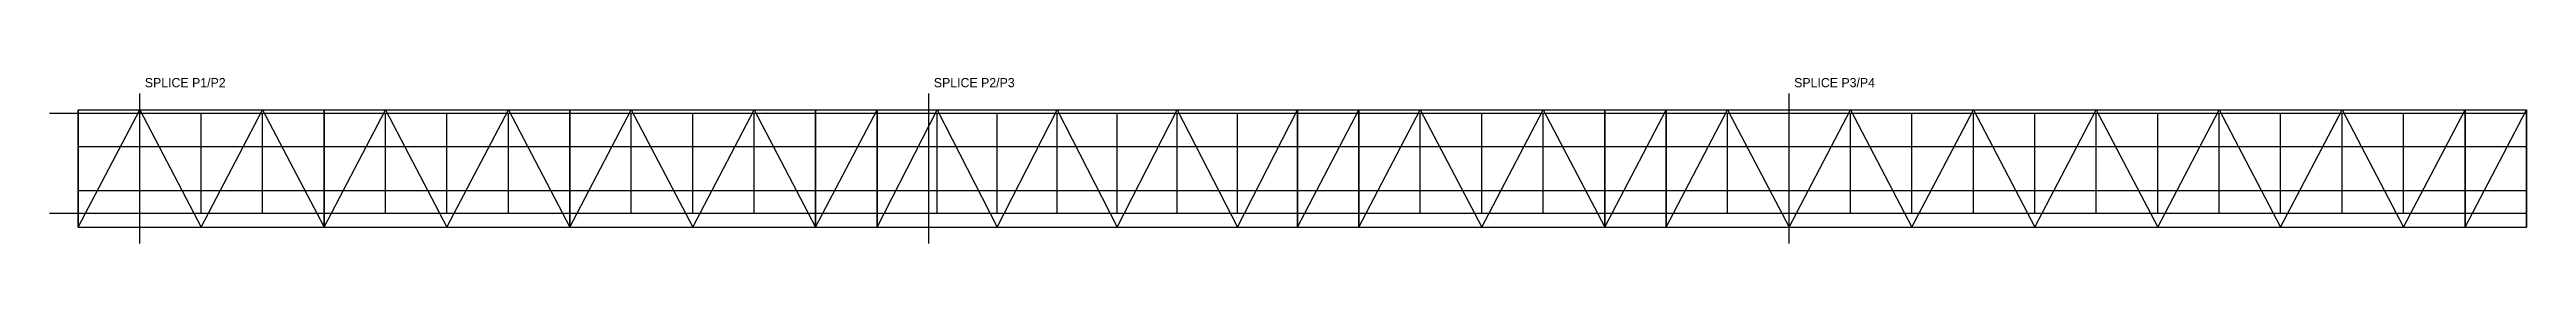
# Model space of a CAD drawing. Header units: millimetres. Extents: x -1400 to 119520, y -3675 to 4449.
import ezdxf

# ---------------------------------------------------------------- set-up
doc = ezdxf.new("R2010")
doc.units = ezdxf.units.MM
for name, color, linetype in [('ZJ8_CANTILEVER_EDGE', 3, 'CONTINUOUS'), ('ZJ8_COLUMN', 8, 'CONTINUOUS'), ('ZJ8_DECK_CROSS', 4, 'CONTINUOUS'), ('ZJ8_DECK_MAIN', 4, 'CONTINUOUS'), ('ZJ8_DECK_SECONDARY', 3, 'CONTINUOUS'), ('ZJ8_LONGITUDINAL_BRACE', 1, 'CONTINUOUS'), ('ZJ8_PLATFORM_BRACE', 1, 'CONTINUOUS'), ('ZJ8_SPLICE_JOINT', 2, 'CONTINUOUS'), ('ZJ8_SPLICE_TEXT', 2, 'CONTINUOUS'), ('ZJ8_TRANSVERSE_BRACE', 1, 'CONTINUOUS'), ('ZJ8_TRUSS_DIAGONAL', 5, 'CONTINUOUS'), ('ZJ8_TRUSS_LOWER', 5, 'CONTINUOUS'), ('ZJ8_TRUSS_UPPER', 5, 'CONTINUOUS'), ('ZJ8_TRUSS_VERTICAL', 5, 'CONTINUOUS')]:
    doc.layers.add(name, color=color, linetype=linetype)

msp = doc.modelspace()

# ---------------------------------------------------------------- linework, layer by layer
at = {"layer": 'ZJ8_CANTILEVER_EDGE'}
for p, q in [((-1400, 2700, 17000), (0, 2700, 17000)), ((0, 2700, 17000), (3000, 2700, 17000)), ((3000, 2700, 17000), (6000, 2700, 17000)), ((6000, 2700, 17000), (9000, 2700, 17000)), ((9000, 2700, 17000), (12000, 2700, 17000)), ((12000, 2700, 17000), (15000, 2700, 17000)), ((15000, 2700, 17000), (18000, 2700, 17000)), ((18000, 2700, 17000), (21000, 2700, 17000)), ((21000, 2700, 17000), (24000, 2700, 17000)), ((24000, 2700, 17000), (27000, 2700, 17000)), ((27000, 2700, 17000), (30000, 2700, 17000)), ((30000, 2700, 17000), (33000, 2700, 17000)), ((33000, 2700, 17000), (36000, 2700, 17000)), ((36000, 2700, 17000), (39000, 2700, 17000)), ((39000, 2700, 17000), (41931.428571, 2700, 17000)), ((41931.428571, 2700, 17000), (44862.857143, 2700, 17000)), ((44862.857143, 2700, 17000), (47794.285714, 2700, 17000)), ((47794.285714, 2700, 17000), (50725.714286, 2700, 17000)), ((50725.714286, 2700, 17000), (53657.142857, 2700, 17000)), ((53657.142857, 2700, 17000), (56588.571429, 2700, 17000)), ((56588.571429, 2700, 17000), (59520, 2700, 17000)), ((59520, 2700, 17000), (62520, 2700, 17000)), ((62520, 2700, 17000), (65520, 2700, 17000)), ((65520, 2700, 17000), (68520, 2700, 17000)), ((68520, 2700, 17000), (71520, 2700, 17000)), ((71520, 2700, 17000), (74520, 2700, 17000)), ((74520, 2700, 17000), (77520, 2700, 17000)), ((77520, 2700, 17000), (80520, 2700, 17000)), ((80520, 2700, 17000), (83520, 2700, 17000)), ((83520, 2700, 17000), (86520, 2700, 17000)), ((86520, 2700, 17000), (89520, 2700, 17000)), ((89520, 2700, 17000), (92520, 2700, 17000)), ((92520, 2700, 17000), (95520, 2700, 17000)), ((95520, 2700, 17000), (98520, 2700, 17000)), ((98520, 2700, 17000), (101520, 2700, 17000)), ((101520, 2700, 17000), (104520, 2700, 17000)), ((104520, 2700, 17000), (107520, 2700, 17000)), ((107520, 2700, 17000), (110520, 2700, 17000)), ((110520, 2700, 17000), (113520, 2700, 17000)), ((113520, 2700, 17000), (116520, 2700, 17000)), ((116520, 2700, 17000), (119520, 2700, 17000)), ((-1400, -2200, 17000), (0, -2200, 17000)), ((0, -2200, 17000), (3000, -2200, 17000)), ((3000, -2200, 17000), (6000, -2200, 17000)), ((6000, -2200, 17000), (9000, -2200, 17000)), ((9000, -2200, 17000), (12000, -2200, 17000)), ((12000, -2200, 17000), (15000, -2200, 17000)), ((15000, -2200, 17000), (18000, -2200, 17000)), ((18000, -2200, 17000), (21000, -2200, 17000)), ((21000, -2200, 17000), (24000, -2200, 17000)), ((24000, -2200, 17000), (27000, -2200, 17000)), ((27000, -2200, 17000), (30000, -2200, 17000)), ((30000, -2200, 17000), (33000, -2200, 17000)), ((33000, -2200, 17000), (36000, -2200, 17000)), ((36000, -2200, 17000), (39000, -2200, 17000)), ((39000, -2200, 17000), (41931.428571, -2200, 17000)), ((41931.428571, -2200, 17000), (44862.857143, -2200, 17000)), ((44862.857143, -2200, 17000), (47794.285714, -2200, 17000)), ((47794.285714, -2200, 17000), (50725.714286, -2200, 17000)), ((50725.714286, -2200, 17000), (53657.142857, -2200, 17000)), ((53657.142857, -2200, 17000), (56588.571429, -2200, 17000)), ((56588.571429, -2200, 17000), (59520, -2200, 17000)), ((59520, -2200, 17000), (62520, -2200, 17000)), ((62520, -2200, 17000), (65520, -2200, 17000)), ((65520, -2200, 17000), (68520, -2200, 17000)), ((68520, -2200, 17000), (71520, -2200, 17000)), ((71520, -2200, 17000), (74520, -2200, 17000)), ((74520, -2200, 17000), (77520, -2200, 17000)), ((77520, -2200, 17000), (80520, -2200, 17000)), ((80520, -2200, 17000), (83520, -2200, 17000)), ((83520, -2200, 17000), (86520, -2200, 17000)), ((86520, -2200, 17000), (89520, -2200, 17000)), ((89520, -2200, 17000), (92520, -2200, 17000)), ((92520, -2200, 17000), (95520, -2200, 17000)), ((95520, -2200, 17000), (98520, -2200, 17000)), ((98520, -2200, 17000), (101520, -2200, 17000)), ((101520, -2200, 17000), (104520, -2200, 17000)), ((104520, -2200, 17000), (107520, -2200, 17000)), ((107520, -2200, 17000), (110520, -2200, 17000)), ((110520, -2200, 17000), (113520, -2200, 17000)), ((113520, -2200, 17000), (116520, -2200, 17000)), ((116520, -2200, 17000), (119520, -2200, 17000))]:
    msp.add_line(p, q, dxfattribs=at)
at = {"layer": 'ZJ8_COLUMN'}
for p, q in [((0, 2875), (0, 2875, 4250)), ((0, 2875, 4250), (0, 2875, 8500)), ((0, 2875, 8500), (0, 2875, 12750)), ((0, 2875, 12750), (0, 2875, 17000)), ((12000, 2875), (12000, 2875, 4250)), ((12000, 2875, 4250), (12000, 2875, 8500)), ((12000, 2875, 8500), (12000, 2875, 12750)), ((12000, 2875, 12750), (12000, 2875, 17000)), ((24000, 2875), (24000, 2875, 4250)), ((24000, 2875, 4250), (24000, 2875, 8500)), ((24000, 2875, 8500), (24000, 2875, 12750)), ((24000, 2875, 12750), (24000, 2875, 17000)), ((36000, 2875), (36000, 2875, 4250)), ((36000, 2875, 4250), (36000, 2875, 8500)), ((36000, 2875, 8500), (36000, 2875, 12750)), ((36000, 2875, 12750), (36000, 2875, 17000)), ((39000, 2875), (39000, 2875, 4250)), ((39000, 2875, 4250), (39000, 2875, 8500)), ((39000, 2875, 8500), (39000, 2875, 12750)), ((39000, 2875, 12750), (39000, 2875, 17000)), ((59520, 2875), (59520, 2875, 4250)), ((59520, 2875, 4250), (59520, 2875, 8500)), ((59520, 2875, 8500), (59520, 2875, 12750)), ((59520, 2875, 12750), (59520, 2875, 17000)), ((62520, 2875), (62520, 2875, 4250)), ((62520, 2875, 4250), (62520, 2875, 8500)), ((62520, 2875, 8500), (62520, 2875, 12750)), ((62520, 2875, 12750), (62520, 2875, 17000)), ((74520, 2875), (74520, 2875, 4250)), ((74520, 2875, 4250), (74520, 2875, 8500)), ((74520, 2875, 8500), (74520, 2875, 12750)), ((74520, 2875, 12750), (74520, 2875, 17000)), ((77520, 2875), (77520, 2875, 4250)), ((77520, 2875, 4250), (77520, 2875, 8500)), ((77520, 2875, 8500), (77520, 2875, 12750)), ((77520, 2875, 12750), (77520, 2875, 17000)), ((116520, 2875), (116520, 2875, 4250)), ((116520, 2875, 4250), (116520, 2875, 8500)), ((116520, 2875, 8500), (116520, 2875, 12750)), ((116520, 2875, 12750), (116520, 2875, 17000)), ((119520, 2875), (119520, 2875, 4250)), ((119520, 2875, 4250), (119520, 2875, 8500)), ((119520, 2875, 8500), (119520, 2875, 12750)), ((119520, 2875, 12750), (119520, 2875, 17000)), ((0, -2875), (0, -2875, 4250)), ((0, -2875, 4250), (0, -2875, 8500)), ((0, -2875, 8500), (0, -2875, 12750)), ((0, -2875, 12750), (0, -2875, 17000)), ((12000, -2875), (12000, -2875, 4250)), ((12000, -2875, 4250), (12000, -2875, 8500)), ((12000, -2875, 8500), (12000, -2875, 12750)), ((12000, -2875, 12750), (12000, -2875, 17000)), ((24000, -2875), (24000, -2875, 4250)), ((24000, -2875, 4250), (24000, -2875, 8500)), ((24000, -2875, 8500), (24000, -2875, 12750)), ((24000, -2875, 12750), (24000, -2875, 17000)), ((36000, -2875), (36000, -2875, 4250)), ((36000, -2875, 4250), (36000, -2875, 8500)), ((36000, -2875, 8500), (36000, -2875, 12750)), ((36000, -2875, 12750), (36000, -2875, 17000)), ((39000, -2875), (39000, -2875, 4250)), ((39000, -2875, 4250), (39000, -2875, 8500)), ((39000, -2875, 8500), (39000, -2875, 12750)), ((39000, -2875, 12750), (39000, -2875, 17000)), ((59520, -2875), (59520, -2875, 4250)), ((59520, -2875, 4250), (59520, -2875, 8500)), ((59520, -2875, 8500), (59520, -2875, 12750)), ((59520, -2875, 12750), (59520, -2875, 17000)), ((62520, -2875), (62520, -2875, 4250)), ((62520, -2875, 4250), (62520, -2875, 8500)), ((62520, -2875, 8500), (62520, -2875, 12750)), ((62520, -2875, 12750), (62520, -2875, 17000)), ((74520, -2875), (74520, -2875, 4250)), ((74520, -2875, 4250), (74520, -2875, 8500)), ((74520, -2875, 8500), (74520, -2875, 12750)), ((74520, -2875, 12750), (74520, -2875, 17000)), ((77520, -2875), (77520, -2875, 4250)), ((77520, -2875, 4250), (77520, -2875, 8500)), ((77520, -2875, 8500), (77520, -2875, 12750)), ((77520, -2875, 12750), (77520, -2875, 17000)), ((116520, -2875), (116520, -2875, 4250)), ((116520, -2875, 4250), (116520, -2875, 8500)), ((116520, -2875, 8500), (116520, -2875, 12750)), ((116520, -2875, 12750), (116520, -2875, 17000)), ((119520, -2875), (119520, -2875, 4250)), ((119520, -2875, 4250), (119520, -2875, 8500)), ((119520, -2875, 8500), (119520, -2875, 12750)), ((119520, -2875, 12750), (119520, -2875, 17000))]:
    msp.add_line(p, q, dxfattribs=at)
at = {"layer": 'ZJ8_DECK_CROSS'}
for p, q in [((0, -2200, 17000), (0, 2700, 17000)), ((3000, -2200, 17000), (3000, 2700, 17000)), ((6000, -2200, 17000), (6000, 2700, 17000)), ((9000, -2200, 17000), (9000, 2700, 17000)), ((12000, -2200, 17000), (12000, 2700, 17000)), ((15000, -2200, 17000), (15000, 2700, 17000)), ((18000, -2200, 17000), (18000, 2700, 17000)), ((21000, -2200, 17000), (21000, 2700, 17000)), ((24000, -2200, 17000), (24000, 2700, 17000)), ((27000, -2200, 17000), (27000, 2700, 17000)), ((30000, -2200, 17000), (30000, 2700, 17000)), ((33000, -2200, 17000), (33000, 2700, 17000)), ((36000, -2200, 17000), (36000, 2700, 17000)), ((39000, -2200, 17000), (39000, 2700, 17000)), ((41931.428571, -2200, 17000), (41931.428571, 2700, 17000)), ((44862.857143, -2200, 17000), (44862.857143, 2700, 17000)), ((47794.285714, -2200, 17000), (47794.285714, 2700, 17000)), ((50725.714286, -2200, 17000), (50725.714286, 2700, 17000)), ((53657.142857, -2200, 17000), (53657.142857, 2700, 17000)), ((56588.571429, -2200, 17000), (56588.571429, 2700, 17000)), ((59520, -2200, 17000), (59520, 2700, 17000)), ((62520, -2200, 17000), (62520, 2700, 17000)), ((65520, -2200, 17000), (65520, 2700, 17000)), ((68520, -2200, 17000), (68520, 2700, 17000)), ((71520, -2200, 17000), (71520, 2700, 17000)), ((74520, -2200, 17000), (74520, 2700, 17000)), ((77520, -2200, 17000), (77520, 2700, 17000)), ((80520, -2200, 17000), (80520, 2700, 17000)), ((83520, -2200, 17000), (83520, 2700, 17000)), ((86520, -2200, 17000), (86520, 2700, 17000)), ((89520, -2200, 17000), (89520, 2700, 17000)), ((92520, -2200, 17000), (92520, 2700, 17000)), ((95520, -2200, 17000), (95520, 2700, 17000)), ((98520, -2200, 17000), (98520, 2700, 17000)), ((101520, -2200, 17000), (101520, 2700, 17000)), ((104520, -2200, 17000), (104520, 2700, 17000)), ((107520, -2200, 17000), (107520, 2700, 17000)), ((110520, -2200, 17000), (110520, 2700, 17000)), ((113520, -2200, 17000), (113520, 2700, 17000)), ((116520, -2200, 17000), (116520, 2700, 17000)), ((119520, -2200, 17000), (119520, 2700, 17000))]:
    msp.add_line(p, q, dxfattribs=at)
at = {"layer": 'ZJ8_DECK_MAIN'}
for p, q in [((0, 2875, 17000), (3000, 2875, 17000)), ((3000, 2875, 17000), (6000, 2875, 17000)), ((6000, 2875, 17000), (9000, 2875, 17000)), ((9000, 2875, 17000), (12000, 2875, 17000)), ((12000, 2875, 17000), (15000, 2875, 17000)), ((15000, 2875, 17000), (18000, 2875, 17000)), ((18000, 2875, 17000), (21000, 2875, 17000)), ((21000, 2875, 17000), (24000, 2875, 17000)), ((24000, 2875, 17000), (27000, 2875, 17000)), ((27000, 2875, 17000), (30000, 2875, 17000)), ((30000, 2875, 17000), (33000, 2875, 17000)), ((33000, 2875, 17000), (36000, 2875, 17000)), ((36000, 2875, 17000), (39000, 2875, 17000)), ((39000, 2875, 17000), (41931.428571, 2875, 17000)), ((41931.428571, 2875, 17000), (44862.857143, 2875, 17000)), ((44862.857143, 2875, 17000), (47794.285714, 2875, 17000)), ((47794.285714, 2875, 17000), (50725.714286, 2875, 17000)), ((50725.714286, 2875, 17000), (53657.142857, 2875, 17000)), ((53657.142857, 2875, 17000), (56588.571429, 2875, 17000)), ((56588.571429, 2875, 17000), (59520, 2875, 17000)), ((59520, 2875, 17000), (62520, 2875, 17000)), ((62520, 2875, 17000), (65520, 2875, 17000)), ((65520, 2875, 17000), (68520, 2875, 17000)), ((68520, 2875, 17000), (71520, 2875, 17000)), ((71520, 2875, 17000), (74520, 2875, 17000)), ((74520, 2875, 17000), (77520, 2875, 17000)), ((77520, 2875, 17000), (80520, 2875, 17000)), ((80520, 2875, 17000), (83520, 2875, 17000)), ((83520, 2875, 17000), (86520, 2875, 17000)), ((86520, 2875, 17000), (89520, 2875, 17000)), ((89520, 2875, 17000), (92520, 2875, 17000)), ((92520, 2875, 17000), (95520, 2875, 17000)), ((95520, 2875, 17000), (98520, 2875, 17000)), ((98520, 2875, 17000), (101520, 2875, 17000)), ((101520, 2875, 17000), (104520, 2875, 17000)), ((104520, 2875, 17000), (107520, 2875, 17000)), ((107520, 2875, 17000), (110520, 2875, 17000)), ((110520, 2875, 17000), (113520, 2875, 17000)), ((113520, 2875, 17000), (116520, 2875, 17000)), ((116520, 2875, 17000), (119520, 2875, 17000)), ((0, -2875, 17000), (3000, -2875, 17000)), ((3000, -2875, 17000), (6000, -2875, 17000)), ((6000, -2875, 17000), (9000, -2875, 17000)), ((9000, -2875, 17000), (12000, -2875, 17000)), ((12000, -2875, 17000), (15000, -2875, 17000)), ((15000, -2875, 17000), (18000, -2875, 17000)), ((18000, -2875, 17000), (21000, -2875, 17000)), ((21000, -2875, 17000), (24000, -2875, 17000)), ((24000, -2875, 17000), (27000, -2875, 17000)), ((27000, -2875, 17000), (30000, -2875, 17000)), ((30000, -2875, 17000), (33000, -2875, 17000)), ((33000, -2875, 17000), (36000, -2875, 17000)), ((36000, -2875, 17000), (39000, -2875, 17000)), ((39000, -2875, 17000), (41931.428571, -2875, 17000)), ((41931.428571, -2875, 17000), (44862.857143, -2875, 17000)), ((44862.857143, -2875, 17000), (47794.285714, -2875, 17000)), ((47794.285714, -2875, 17000), (50725.714286, -2875, 17000)), ((50725.714286, -2875, 17000), (53657.142857, -2875, 17000)), ((53657.142857, -2875, 17000), (56588.571429, -2875, 17000)), ((56588.571429, -2875, 17000), (59520, -2875, 17000)), ((59520, -2875, 17000), (62520, -2875, 17000)), ((62520, -2875, 17000), (65520, -2875, 17000)), ((65520, -2875, 17000), (68520, -2875, 17000)), ((68520, -2875, 17000), (71520, -2875, 17000)), ((71520, -2875, 17000), (74520, -2875, 17000)), ((74520, -2875, 17000), (77520, -2875, 17000)), ((77520, -2875, 17000), (80520, -2875, 17000)), ((80520, -2875, 17000), (83520, -2875, 17000)), ((83520, -2875, 17000), (86520, -2875, 17000)), ((86520, -2875, 17000), (89520, -2875, 17000)), ((89520, -2875, 17000), (92520, -2875, 17000)), ((92520, -2875, 17000), (95520, -2875, 17000)), ((95520, -2875, 17000), (98520, -2875, 17000)), ((98520, -2875, 17000), (101520, -2875, 17000)), ((101520, -2875, 17000), (104520, -2875, 17000)), ((104520, -2875, 17000), (107520, -2875, 17000)), ((107520, -2875, 17000), (110520, -2875, 17000)), ((110520, -2875, 17000), (113520, -2875, 17000)), ((113520, -2875, 17000), (116520, -2875, 17000)), ((116520, -2875, 17000), (119520, -2875, 17000))]:
    msp.add_line(p, q, dxfattribs=at)
at = {"layer": 'ZJ8_DECK_SECONDARY'}
for p, q in [((0, 1075, 17000), (3000, 1075, 17000)), ((3000, 1075, 17000), (6000, 1075, 17000)), ((6000, 1075, 17000), (9000, 1075, 17000)), ((9000, 1075, 17000), (12000, 1075, 17000)), ((12000, 1075, 17000), (15000, 1075, 17000)), ((15000, 1075, 17000), (18000, 1075, 17000)), ((18000, 1075, 17000), (21000, 1075, 17000)), ((21000, 1075, 17000), (24000, 1075, 17000)), ((24000, 1075, 17000), (27000, 1075, 17000)), ((27000, 1075, 17000), (30000, 1075, 17000)), ((30000, 1075, 17000), (33000, 1075, 17000)), ((33000, 1075, 17000), (36000, 1075, 17000)), ((36000, 1075, 17000), (39000, 1075, 17000)), ((39000, 1075, 17000), (41931.428571, 1075, 17000)), ((41931.428571, 1075, 17000), (44862.857143, 1075, 17000)), ((44862.857143, 1075, 17000), (47794.285714, 1075, 17000)), ((47794.285714, 1075, 17000), (50725.714286, 1075, 17000)), ((50725.714286, 1075, 17000), (53657.142857, 1075, 17000)), ((53657.142857, 1075, 17000), (56588.571429, 1075, 17000)), ((56588.571429, 1075, 17000), (59520, 1075, 17000)), ((59520, 1075, 17000), (62520, 1075, 17000)), ((62520, 1075, 17000), (65520, 1075, 17000)), ((65520, 1075, 17000), (68520, 1075, 17000)), ((68520, 1075, 17000), (71520, 1075, 17000)), ((71520, 1075, 17000), (74520, 1075, 17000)), ((74520, 1075, 17000), (77520, 1075, 17000)), ((77520, 1075, 17000), (80520, 1075, 17000)), ((80520, 1075, 17000), (83520, 1075, 17000)), ((83520, 1075, 17000), (86520, 1075, 17000)), ((86520, 1075, 17000), (89520, 1075, 17000)), ((89520, 1075, 17000), (92520, 1075, 17000)), ((92520, 1075, 17000), (95520, 1075, 17000)), ((95520, 1075, 17000), (98520, 1075, 17000)), ((98520, 1075, 17000), (101520, 1075, 17000)), ((101520, 1075, 17000), (104520, 1075, 17000)), ((104520, 1075, 17000), (107520, 1075, 17000)), ((107520, 1075, 17000), (110520, 1075, 17000)), ((110520, 1075, 17000), (113520, 1075, 17000)), ((113520, 1075, 17000), (116520, 1075, 17000)), ((116520, 1075, 17000), (119520, 1075, 17000)), ((0, -1075, 17000), (3000, -1075, 17000)), ((3000, -1075, 17000), (6000, -1075, 17000)), ((6000, -1075, 17000), (9000, -1075, 17000)), ((9000, -1075, 17000), (12000, -1075, 17000)), ((12000, -1075, 17000), (15000, -1075, 17000)), ((15000, -1075, 17000), (18000, -1075, 17000)), ((18000, -1075, 17000), (21000, -1075, 17000)), ((21000, -1075, 17000), (24000, -1075, 17000)), ((24000, -1075, 17000), (27000, -1075, 17000)), ((27000, -1075, 17000), (30000, -1075, 17000)), ((30000, -1075, 17000), (33000, -1075, 17000)), ((33000, -1075, 17000), (36000, -1075, 17000)), ((36000, -1075, 17000), (39000, -1075, 17000)), ((39000, -1075, 17000), (41931.428571, -1075, 17000)), ((41931.428571, -1075, 17000), (44862.857143, -1075, 17000)), ((44862.857143, -1075, 17000), (47794.285714, -1075, 17000)), ((47794.285714, -1075, 17000), (50725.714286, -1075, 17000)), ((50725.714286, -1075, 17000), (53657.142857, -1075, 17000)), ((53657.142857, -1075, 17000), (56588.571429, -1075, 17000)), ((56588.571429, -1075, 17000), (59520, -1075, 17000)), ((59520, -1075, 17000), (62520, -1075, 17000)), ((62520, -1075, 17000), (65520, -1075, 17000)), ((65520, -1075, 17000), (68520, -1075, 17000)), ((68520, -1075, 17000), (71520, -1075, 17000)), ((71520, -1075, 17000), (74520, -1075, 17000)), ((74520, -1075, 17000), (77520, -1075, 17000)), ((77520, -1075, 17000), (80520, -1075, 17000)), ((80520, -1075, 17000), (83520, -1075, 17000)), ((83520, -1075, 17000), (86520, -1075, 17000)), ((86520, -1075, 17000), (89520, -1075, 17000)), ((89520, -1075, 17000), (92520, -1075, 17000)), ((92520, -1075, 17000), (95520, -1075, 17000)), ((95520, -1075, 17000), (98520, -1075, 17000)), ((98520, -1075, 17000), (101520, -1075, 17000)), ((101520, -1075, 17000), (104520, -1075, 17000)), ((104520, -1075, 17000), (107520, -1075, 17000)), ((107520, -1075, 17000), (110520, -1075, 17000)), ((110520, -1075, 17000), (113520, -1075, 17000)), ((113520, -1075, 17000), (116520, -1075, 17000)), ((116520, -1075, 17000), (119520, -1075, 17000))]:
    msp.add_line(p, q, dxfattribs=at)
at = {"layer": 'ZJ8_LONGITUDINAL_BRACE'}
for p, q in [((36000, 2875), (39000, 2875, 17000)), ((59520, 2875), (62520, 2875, 17000)), ((74520, 2875), (77520, 2875, 17000)), ((116520, 2875), (119520, 2875, 17000)), ((36000, -2875), (39000, -2875, 17000)), ((59520, -2875), (62520, -2875, 17000)), ((74520, -2875), (77520, -2875, 17000)), ((116520, -2875), (119520, -2875, 17000))]:
    msp.add_line(p, q, dxfattribs=at)
at = {"layer": 'ZJ8_PLATFORM_BRACE'}
for p, q in [((0, -2875, 17000), (3000, 2875, 17000)), ((3000, 2875, 17000), (6000, -2875, 17000)), ((6000, -2875, 17000), (9000, 2875, 17000)), ((9000, 2875, 17000), (12000, -2875, 17000)), ((12000, -2875, 17000), (15000, 2875, 17000)), ((15000, 2875, 17000), (18000, -2875, 17000)), ((18000, -2875, 17000), (21000, 2875, 17000)), ((21000, 2875, 17000), (24000, -2875, 17000)), ((24000, -2875, 17000), (27000, 2875, 17000)), ((27000, 2875, 17000), (30000, -2875, 17000)), ((30000, -2875, 17000), (33000, 2875, 17000)), ((33000, 2875, 17000), (36000, -2875, 17000)), ((36000, -2875, 17000), (39000, 2875, 17000)), ((39000, -2875, 17000), (41931.428571, 2875, 17000)), ((41931.428571, 2875, 17000), (44862.857143, -2875, 17000)), ((44862.857143, -2875, 17000), (47794.285714, 2875, 17000)), ((47794.285714, 2875, 17000), (50725.714286, -2875, 17000)), ((50725.714286, -2875, 17000), (53657.142857, 2875, 17000)), ((53657.142857, 2875, 17000), (56588.571429, -2875, 17000)), ((56588.571429, -2875, 17000), (59520, 2875, 17000)), ((59520, -2875, 17000), (62520, 2875, 17000)), ((62520, -2875, 17000), (65520, 2875, 17000)), ((65520, 2875, 17000), (68520, -2875, 17000)), ((68520, -2875, 17000), (71520, 2875, 17000)), ((71520, 2875, 17000), (74520, -2875, 17000)), ((74520, -2875, 17000), (77520, 2875, 17000)), ((77520, -2875, 17000), (80520, 2875, 17000)), ((80520, 2875, 17000), (83520, -2875, 17000)), ((83520, -2875, 17000), (86520, 2875, 17000)), ((86520, 2875, 17000), (89520, -2875, 17000)), ((89520, -2875, 17000), (92520, 2875, 17000)), ((92520, 2875, 17000), (95520, -2875, 17000)), ((95520, -2875, 17000), (98520, 2875, 17000)), ((98520, 2875, 17000), (101520, -2875, 17000)), ((101520, -2875, 17000), (104520, 2875, 17000)), ((104520, 2875, 17000), (107520, -2875, 17000)), ((107520, -2875, 17000), (110520, 2875, 17000)), ((110520, 2875, 17000), (113520, -2875, 17000)), ((113520, -2875, 17000), (116520, 2875, 17000)), ((116520, -2875, 17000), (119520, 2875, 17000))]:
    msp.add_line(p, q, dxfattribs=at)
at = {"layer": 'ZJ8_SPLICE_JOINT'}
for p, q in [((3000, -3675), (3000, 3675, 21000)), ((41520, -3675), (41520, 3675, 21000)), ((83520, -3675), (83520, 3675, 21000))]:
    msp.add_line(p, q, dxfattribs=at)
at = {"layer": 'ZJ8_TRANSVERSE_BRACE'}
for p, q in [((0, -2875), (0, 2875, 17000)), ((0, 2875), (0, -2875, 17000)), ((12000, -2875), (12000, 2875, 17000)), ((12000, 2875), (12000, -2875, 17000)), ((24000, -2875), (24000, 2875, 17000)), ((24000, 2875), (24000, -2875, 17000)), ((36000, -2875), (36000, 2875, 17000)), ((36000, 2875), (36000, -2875, 17000)), ((39000, -2875), (39000, 2875, 17000)), ((39000, 2875), (39000, -2875, 17000)), ((59520, -2875), (59520, 2875, 17000)), ((59520, 2875), (59520, -2875, 17000)), ((62520, -2875), (62520, 2875, 17000)), ((62520, 2875), (62520, -2875, 17000)), ((74520, -2875), (74520, 2875, 17000)), ((74520, 2875), (74520, -2875, 17000)), ((77520, -2875), (77520, 2875, 17000)), ((77520, 2875), (77520, -2875, 17000)), ((116520, -2875), (116520, 2875, 17000)), ((116520, 2875), (116520, -2875, 17000)), ((119520, -2875), (119520, 2875, 17000)), ((119520, 2875), (119520, -2875, 17000))]:
    msp.add_line(p, q, dxfattribs=at)
at = {"layer": 'ZJ8_TRUSS_DIAGONAL'}
for p, q in [((39000, 2875, 15200), (40865.454545, 2875, 17000)), ((40865.454545, 2875, 17000), (42730.909091, 2875, 15200)), ((42730.909091, 2875, 15200), (44596.363636, 2875, 17000)), ((44596.363636, 2875, 17000), (46461.818182, 2875, 15200)), ((46461.818182, 2875, 15200), (48327.272727, 2875, 17000)), ((48327.272727, 2875, 17000), (50192.727273, 2875, 15200)), ((50192.727273, 2875, 15200), (52058.181818, 2875, 17000)), ((52058.181818, 2875, 17000), (53923.636364, 2875, 15200)), ((53923.636364, 2875, 15200), (55789.090909, 2875, 17000)), ((55789.090909, 2875, 17000), (57654.545455, 2875, 15200)), ((57654.545455, 2875, 15200), (59520, 2875, 17000)), ((77520, 2875, 15200), (79470, 2875, 17000)), ((79470, 2875, 17000), (81420, 2875, 15200)), ((81420, 2875, 15200), (83370, 2875, 17000)), ((83370, 2875, 17000), (85320, 2875, 15200)), ((85320, 2875, 15200), (87270, 2875, 17000)), ((87270, 2875, 17000), (89220, 2875, 15200)), ((89220, 2875, 15200), (91170, 2875, 17000)), ((91170, 2875, 17000), (93120, 2875, 15200)), ((93120, 2875, 15200), (95070, 2875, 17000)), ((95070, 2875, 17000), (97020, 2875, 15200)), ((97020, 2875, 15200), (98970, 2875, 17000)), ((98970, 2875, 17000), (100920, 2875, 15200)), ((100920, 2875, 15200), (102870, 2875, 17000)), ((102870, 2875, 17000), (104820, 2875, 15200)), ((104820, 2875, 15200), (106770, 2875, 17000)), ((106770, 2875, 17000), (108720, 2875, 15200)), ((108720, 2875, 15200), (110670, 2875, 17000)), ((110670, 2875, 17000), (112620, 2875, 15200)), ((112620, 2875, 15200), (114570, 2875, 17000)), ((114570, 2875, 17000), (116520, 2875, 15200)), ((39000, -2875, 15200), (40865.454545, -2875, 17000)), ((40865.454545, -2875, 17000), (42730.909091, -2875, 15200)), ((42730.909091, -2875, 15200), (44596.363636, -2875, 17000)), ((44596.363636, -2875, 17000), (46461.818182, -2875, 15200)), ((46461.818182, -2875, 15200), (48327.272727, -2875, 17000)), ((48327.272727, -2875, 17000), (50192.727273, -2875, 15200)), ((50192.727273, -2875, 15200), (52058.181818, -2875, 17000)), ((52058.181818, -2875, 17000), (53923.636364, -2875, 15200)), ((53923.636364, -2875, 15200), (55789.090909, -2875, 17000)), ((55789.090909, -2875, 17000), (57654.545455, -2875, 15200)), ((57654.545455, -2875, 15200), (59520, -2875, 17000)), ((77520, -2875, 15200), (79470, -2875, 17000)), ((79470, -2875, 17000), (81420, -2875, 15200)), ((81420, -2875, 15200), (83370, -2875, 17000)), ((83370, -2875, 17000), (85320, -2875, 15200)), ((85320, -2875, 15200), (87270, -2875, 17000)), ((87270, -2875, 17000), (89220, -2875, 15200)), ((89220, -2875, 15200), (91170, -2875, 17000)), ((91170, -2875, 17000), (93120, -2875, 15200)), ((93120, -2875, 15200), (95070, -2875, 17000)), ((95070, -2875, 17000), (97020, -2875, 15200)), ((97020, -2875, 15200), (98970, -2875, 17000)), ((98970, -2875, 17000), (100920, -2875, 15200)), ((100920, -2875, 15200), (102870, -2875, 17000)), ((102870, -2875, 17000), (104820, -2875, 15200)), ((104820, -2875, 15200), (106770, -2875, 17000)), ((106770, -2875, 17000), (108720, -2875, 15200)), ((108720, -2875, 15200), (110670, -2875, 17000)), ((110670, -2875, 17000), (112620, -2875, 15200)), ((112620, -2875, 15200), (114570, -2875, 17000)), ((114570, -2875, 17000), (116520, -2875, 15200))]:
    msp.add_line(p, q, dxfattribs=at)
at = {"layer": 'ZJ8_TRUSS_LOWER'}
for p, q in [((39000, 2875, 15200), (40865.454545, 2875, 15200)), ((40865.454545, 2875, 15200), (42730.909091, 2875, 15200)), ((42730.909091, 2875, 15200), (44596.363636, 2875, 15200)), ((44596.363636, 2875, 15200), (46461.818182, 2875, 15200)), ((46461.818182, 2875, 15200), (48327.272727, 2875, 15200)), ((48327.272727, 2875, 15200), (50192.727273, 2875, 15200)), ((50192.727273, 2875, 15200), (52058.181818, 2875, 15200)), ((52058.181818, 2875, 15200), (53923.636364, 2875, 15200)), ((53923.636364, 2875, 15200), (55789.090909, 2875, 15200)), ((55789.090909, 2875, 15200), (57654.545455, 2875, 15200)), ((57654.545455, 2875, 15200), (59520, 2875, 15200)), ((77520, 2875, 15200), (79470, 2875, 15200)), ((79470, 2875, 15200), (81420, 2875, 15200)), ((81420, 2875, 15200), (83370, 2875, 15200)), ((83370, 2875, 15200), (85320, 2875, 15200)), ((85320, 2875, 15200), (87270, 2875, 15200)), ((87270, 2875, 15200), (89220, 2875, 15200)), ((89220, 2875, 15200), (91170, 2875, 15200)), ((91170, 2875, 15200), (93120, 2875, 15200)), ((93120, 2875, 15200), (95070, 2875, 15200)), ((95070, 2875, 15200), (97020, 2875, 15200)), ((97020, 2875, 15200), (98970, 2875, 15200)), ((98970, 2875, 15200), (100920, 2875, 15200)), ((100920, 2875, 15200), (102870, 2875, 15200)), ((102870, 2875, 15200), (104820, 2875, 15200)), ((104820, 2875, 15200), (106770, 2875, 15200)), ((106770, 2875, 15200), (108720, 2875, 15200)), ((108720, 2875, 15200), (110670, 2875, 15200)), ((110670, 2875, 15200), (112620, 2875, 15200)), ((112620, 2875, 15200), (114570, 2875, 15200)), ((114570, 2875, 15200), (116520, 2875, 15200)), ((39000, -2875, 15200), (40865.454545, -2875, 15200)), ((40865.454545, -2875, 15200), (42730.909091, -2875, 15200)), ((42730.909091, -2875, 15200), (44596.363636, -2875, 15200)), ((44596.363636, -2875, 15200), (46461.818182, -2875, 15200)), ((46461.818182, -2875, 15200), (48327.272727, -2875, 15200)), ((48327.272727, -2875, 15200), (50192.727273, -2875, 15200)), ((50192.727273, -2875, 15200), (52058.181818, -2875, 15200)), ((52058.181818, -2875, 15200), (53923.636364, -2875, 15200)), ((53923.636364, -2875, 15200), (55789.090909, -2875, 15200)), ((55789.090909, -2875, 15200), (57654.545455, -2875, 15200)), ((57654.545455, -2875, 15200), (59520, -2875, 15200)), ((77520, -2875, 15200), (79470, -2875, 15200)), ((79470, -2875, 15200), (81420, -2875, 15200)), ((81420, -2875, 15200), (83370, -2875, 15200)), ((83370, -2875, 15200), (85320, -2875, 15200)), ((85320, -2875, 15200), (87270, -2875, 15200)), ((87270, -2875, 15200), (89220, -2875, 15200)), ((89220, -2875, 15200), (91170, -2875, 15200)), ((91170, -2875, 15200), (93120, -2875, 15200)), ((93120, -2875, 15200), (95070, -2875, 15200)), ((95070, -2875, 15200), (97020, -2875, 15200)), ((97020, -2875, 15200), (98970, -2875, 15200)), ((98970, -2875, 15200), (100920, -2875, 15200)), ((100920, -2875, 15200), (102870, -2875, 15200)), ((102870, -2875, 15200), (104820, -2875, 15200)), ((104820, -2875, 15200), (106770, -2875, 15200)), ((106770, -2875, 15200), (108720, -2875, 15200)), ((108720, -2875, 15200), (110670, -2875, 15200)), ((110670, -2875, 15200), (112620, -2875, 15200)), ((112620, -2875, 15200), (114570, -2875, 15200)), ((114570, -2875, 15200), (116520, -2875, 15200))]:
    msp.add_line(p, q, dxfattribs=at)
at = {"layer": 'ZJ8_TRUSS_UPPER'}
for p, q in [((39000, 2875, 17000), (40865.454545, 2875, 17000)), ((40865.454545, 2875, 17000), (42730.909091, 2875, 17000)), ((42730.909091, 2875, 17000), (44596.363636, 2875, 17000)), ((44596.363636, 2875, 17000), (46461.818182, 2875, 17000)), ((46461.818182, 2875, 17000), (48327.272727, 2875, 17000)), ((48327.272727, 2875, 17000), (50192.727273, 2875, 17000)), ((50192.727273, 2875, 17000), (52058.181818, 2875, 17000)), ((52058.181818, 2875, 17000), (53923.636364, 2875, 17000)), ((53923.636364, 2875, 17000), (55789.090909, 2875, 17000)), ((55789.090909, 2875, 17000), (57654.545455, 2875, 17000)), ((57654.545455, 2875, 17000), (59520, 2875, 17000)), ((77520, 2875, 17000), (79470, 2875, 17000)), ((79470, 2875, 17000), (81420, 2875, 17000)), ((81420, 2875, 17000), (83370, 2875, 17000)), ((83370, 2875, 17000), (85320, 2875, 17000)), ((85320, 2875, 17000), (87270, 2875, 17000)), ((87270, 2875, 17000), (89220, 2875, 17000)), ((89220, 2875, 17000), (91170, 2875, 17000)), ((91170, 2875, 17000), (93120, 2875, 17000)), ((93120, 2875, 17000), (95070, 2875, 17000)), ((95070, 2875, 17000), (97020, 2875, 17000)), ((97020, 2875, 17000), (98970, 2875, 17000)), ((98970, 2875, 17000), (100920, 2875, 17000)), ((100920, 2875, 17000), (102870, 2875, 17000)), ((102870, 2875, 17000), (104820, 2875, 17000)), ((104820, 2875, 17000), (106770, 2875, 17000)), ((106770, 2875, 17000), (108720, 2875, 17000)), ((108720, 2875, 17000), (110670, 2875, 17000)), ((110670, 2875, 17000), (112620, 2875, 17000)), ((112620, 2875, 17000), (114570, 2875, 17000)), ((114570, 2875, 17000), (116520, 2875, 17000)), ((39000, -2875, 17000), (40865.454545, -2875, 17000)), ((40865.454545, -2875, 17000), (42730.909091, -2875, 17000)), ((42730.909091, -2875, 17000), (44596.363636, -2875, 17000)), ((44596.363636, -2875, 17000), (46461.818182, -2875, 17000)), ((46461.818182, -2875, 17000), (48327.272727, -2875, 17000)), ((48327.272727, -2875, 17000), (50192.727273, -2875, 17000)), ((50192.727273, -2875, 17000), (52058.181818, -2875, 17000)), ((52058.181818, -2875, 17000), (53923.636364, -2875, 17000)), ((53923.636364, -2875, 17000), (55789.090909, -2875, 17000)), ((55789.090909, -2875, 17000), (57654.545455, -2875, 17000)), ((57654.545455, -2875, 17000), (59520, -2875, 17000)), ((77520, -2875, 17000), (79470, -2875, 17000)), ((79470, -2875, 17000), (81420, -2875, 17000)), ((81420, -2875, 17000), (83370, -2875, 17000)), ((83370, -2875, 17000), (85320, -2875, 17000)), ((85320, -2875, 17000), (87270, -2875, 17000)), ((87270, -2875, 17000), (89220, -2875, 17000)), ((89220, -2875, 17000), (91170, -2875, 17000)), ((91170, -2875, 17000), (93120, -2875, 17000)), ((93120, -2875, 17000), (95070, -2875, 17000)), ((95070, -2875, 17000), (97020, -2875, 17000)), ((97020, -2875, 17000), (98970, -2875, 17000)), ((98970, -2875, 17000), (100920, -2875, 17000)), ((100920, -2875, 17000), (102870, -2875, 17000)), ((102870, -2875, 17000), (104820, -2875, 17000)), ((104820, -2875, 17000), (106770, -2875, 17000)), ((106770, -2875, 17000), (108720, -2875, 17000)), ((108720, -2875, 17000), (110670, -2875, 17000)), ((110670, -2875, 17000), (112620, -2875, 17000)), ((112620, -2875, 17000), (114570, -2875, 17000)), ((114570, -2875, 17000), (116520, -2875, 17000))]:
    msp.add_line(p, q, dxfattribs=at)
at = {"layer": 'ZJ8_TRUSS_VERTICAL'}
for p, q in [((39000, 2875, 17000), (39000, 2875, 15200)), ((40865.454545, 2875, 17000), (40865.454545, 2875, 15200)), ((42730.909091, 2875, 17000), (42730.909091, 2875, 15200)), ((44596.363636, 2875, 17000), (44596.363636, 2875, 15200)), ((46461.818182, 2875, 17000), (46461.818182, 2875, 15200)), ((48327.272727, 2875, 17000), (48327.272727, 2875, 15200)), ((50192.727273, 2875, 17000), (50192.727273, 2875, 15200)), ((52058.181818, 2875, 17000), (52058.181818, 2875, 15200)), ((53923.636364, 2875, 17000), (53923.636364, 2875, 15200)), ((55789.090909, 2875, 17000), (55789.090909, 2875, 15200)), ((57654.545455, 2875, 17000), (57654.545455, 2875, 15200)), ((59520, 2875, 17000), (59520, 2875, 15200)), ((77520, 2875, 17000), (77520, 2875, 15200)), ((79470, 2875, 17000), (79470, 2875, 15200)), ((81420, 2875, 17000), (81420, 2875, 15200)), ((83370, 2875, 17000), (83370, 2875, 15200)), ((85320, 2875, 17000), (85320, 2875, 15200)), ((87270, 2875, 17000), (87270, 2875, 15200)), ((89220, 2875, 17000), (89220, 2875, 15200)), ((91170, 2875, 17000), (91170, 2875, 15200)), ((93120, 2875, 17000), (93120, 2875, 15200)), ((95070, 2875, 17000), (95070, 2875, 15200)), ((97020, 2875, 17000), (97020, 2875, 15200)), ((98970, 2875, 17000), (98970, 2875, 15200)), ((100920, 2875, 17000), (100920, 2875, 15200)), ((102870, 2875, 17000), (102870, 2875, 15200)), ((104820, 2875, 17000), (104820, 2875, 15200)), ((106770, 2875, 17000), (106770, 2875, 15200)), ((108720, 2875, 17000), (108720, 2875, 15200)), ((110670, 2875, 17000), (110670, 2875, 15200)), ((112620, 2875, 17000), (112620, 2875, 15200)), ((114570, 2875, 17000), (114570, 2875, 15200)), ((116520, 2875, 17000), (116520, 2875, 15200)), ((39000, -2875, 17000), (39000, -2875, 15200)), ((40865.454545, -2875, 17000), (40865.454545, -2875, 15200)), ((42730.909091, -2875, 17000), (42730.909091, -2875, 15200)), ((44596.363636, -2875, 17000), (44596.363636, -2875, 15200)), ((46461.818182, -2875, 17000), (46461.818182, -2875, 15200)), ((48327.272727, -2875, 17000), (48327.272727, -2875, 15200)), ((50192.727273, -2875, 17000), (50192.727273, -2875, 15200)), ((52058.181818, -2875, 17000), (52058.181818, -2875, 15200)), ((53923.636364, -2875, 17000), (53923.636364, -2875, 15200)), ((55789.090909, -2875, 17000), (55789.090909, -2875, 15200)), ((57654.545455, -2875, 17000), (57654.545455, -2875, 15200)), ((59520, -2875, 17000), (59520, -2875, 15200)), ((77520, -2875, 17000), (77520, -2875, 15200)), ((79470, -2875, 17000), (79470, -2875, 15200)), ((81420, -2875, 17000), (81420, -2875, 15200)), ((83370, -2875, 17000), (83370, -2875, 15200)), ((85320, -2875, 17000), (85320, -2875, 15200)), ((87270, -2875, 17000), (87270, -2875, 15200)), ((89220, -2875, 17000), (89220, -2875, 15200)), ((91170, -2875, 17000), (91170, -2875, 15200)), ((93120, -2875, 17000), (93120, -2875, 15200)), ((95070, -2875, 17000), (95070, -2875, 15200)), ((97020, -2875, 17000), (97020, -2875, 15200)), ((98970, -2875, 17000), (98970, -2875, 15200)), ((100920, -2875, 17000), (100920, -2875, 15200)), ((102870, -2875, 17000), (102870, -2875, 15200)), ((104820, -2875, 17000), (104820, -2875, 15200)), ((106770, -2875, 17000), (106770, -2875, 15200)), ((108720, -2875, 17000), (108720, -2875, 15200)), ((110670, -2875, 17000), (110670, -2875, 15200)), ((112620, -2875, 17000), (112620, -2875, 15200)), ((114570, -2875, 17000), (114570, -2875, 15200)), ((116520, -2875, 17000), (116520, -2875, 15200))]:
    msp.add_line(p, q, dxfattribs=at)

# ---------------------------------------------------------------- texts
at = {"layer": 'ZJ8_SPLICE_TEXT'}
for s, p in [('SPLICE P1/P2', (3250, 3975, 21000)), ('SPLICE P2/P3', (41770, 3975, 21000)), ('SPLICE P3/P4', (83770, 3975, 21000))]:
    msp.add_text(s, height=450, dxfattribs=at).set_placement(p)

doc.saveas('drawing.dxf')
